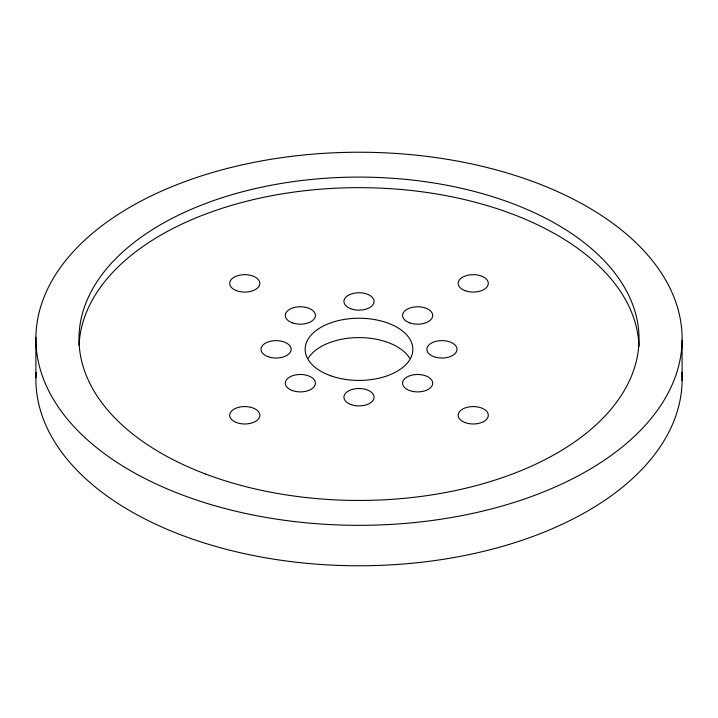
<?xml version="1.0" encoding="UTF-8"?>
<svg xmlns="http://www.w3.org/2000/svg" width="718" height="718" viewBox="0 0 718 718"><rect width="100%" height="100%" fill="white"/><g stroke="black" fill="none" stroke-linecap="round" stroke-linejoin="round"><path stroke-width="1.08" d="M682.1 340.206A323.109 186.545 0 0 1 195.305 499.611A323.109 186.545 0 0 1 199.595 176.511A323.109 186.545 0 0 1 682.1 340.206L682.1 380.657M35.9 337.343L35.9 377.794M308.336 358.138A53.85 31.089 0 0 1 359 337.586A53.85 31.089 0 0 1 409.664 358.138M681.876 372.13A323.109 186.545 0 0 1 359.296 565.775A323.109 186.545 0 0 1 36.106 372.471M79.061 345.349A280.029 161.676 0 0 1 359.727 187.658A280.029 161.676 0 0 1 638.975 346.193M330.621 375.747A53.85 31.089 0 0 0 412.823 350.303A53.85 31.089 0 0 0 333.556 321.924A53.85 31.089 0 0 0 330.621 375.747M292.414 322.867A15.078 8.706 0 0 0 315.426 315.74A15.078 8.706 0 0 0 293.231 307.798A15.078 8.706 0 0 0 292.414 322.867M267.724 356.577A15.078 8.706 0 0 0 291.113 349.872A15.078 8.706 0 0 0 269.367 341.526A15.078 8.706 0 0 0 267.724 356.577M292.414 390.583A15.078 8.706 0 0 0 315.426 383.457A15.078 8.706 0 0 0 293.231 375.514A15.078 8.706 0 0 0 292.414 390.583M350.653 404.458A15.078 8.706 0 0 0 374.051 397.754A15.078 8.706 0 0 0 352.296 389.407A15.078 8.706 0 0 0 350.653 404.458M409.7 390.583A15.078 8.706 0 0 0 432.712 383.457A15.078 8.706 0 0 0 410.516 375.514A15.078 8.706 0 0 0 409.7 390.583M433.591 356.577A15.078 8.706 0 0 0 456.98 349.872A15.078 8.706 0 0 0 435.225 341.526A15.078 8.706 0 0 0 433.591 356.577M409.7 322.867A15.078 8.706 0 0 0 432.712 315.74A15.078 8.706 0 0 0 410.516 307.798A15.078 8.706 0 0 0 409.7 322.867M350.653 308.695A15.078 8.706 0 0 0 374.051 301.991A15.078 8.706 0 0 0 352.296 293.653A15.078 8.706 0 0 0 350.653 308.695M464.905 290.628A15.078 8.706 0 0 0 488.285 283.906A15.078 8.706 0 0 0 466.52 275.577A15.078 8.706 0 0 0 464.905 290.628M464.905 422.534A15.078 8.706 0 0 0 488.285 415.821A15.078 8.706 0 0 0 466.52 407.483A15.078 8.706 0 0 0 464.905 422.534M236.437 422.534A15.078 8.706 0 0 0 259.817 415.821A15.078 8.706 0 0 0 238.044 407.483A15.078 8.706 0 0 0 236.437 422.534M236.437 290.628A15.078 8.706 0 0 0 259.817 283.906A15.078 8.706 0 0 0 238.044 275.577A15.078 8.706 0 0 0 236.437 290.628M205.626 474.042A280.029 161.676 0 0 0 638.589 347.826A280.029 161.676 0 0 0 232.785 194.452A280.029 161.676 0 0 0 205.626 474.042"/></g></svg>
